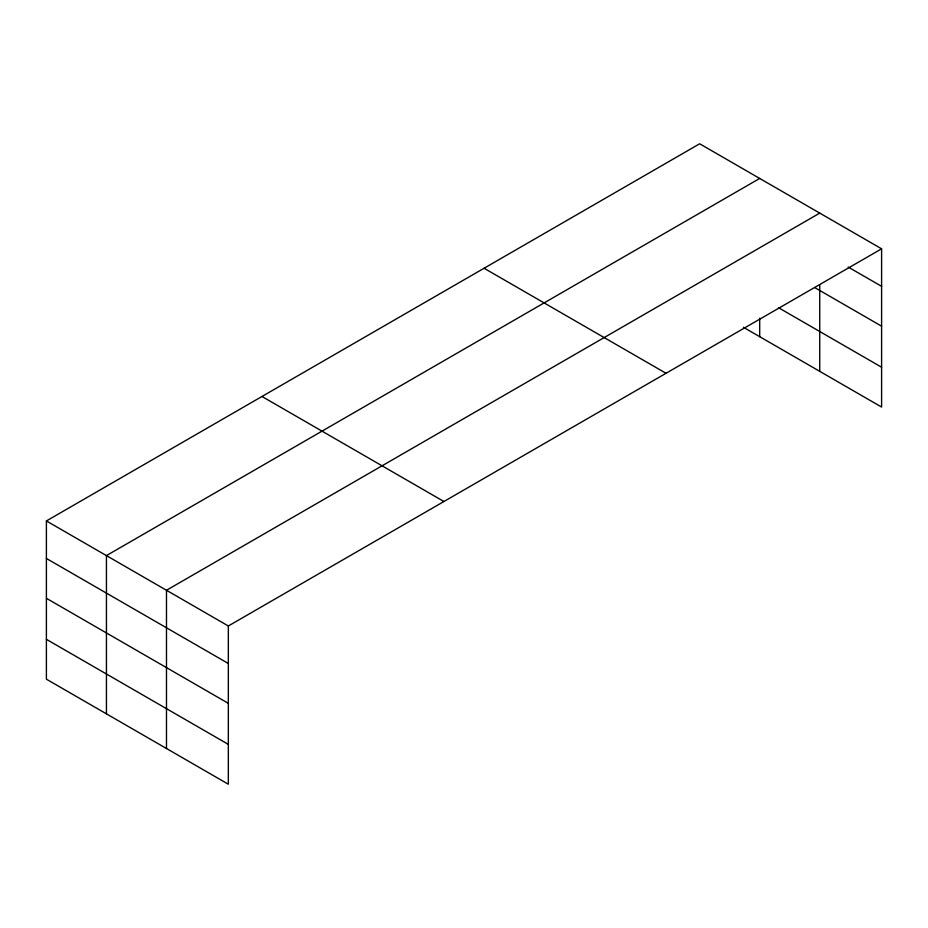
<?xml version="1.0" encoding="UTF-8"?>
<svg xmlns="http://www.w3.org/2000/svg" width="928" height="928" viewBox="0 0 928 928"><rect width="100%" height="100%" fill="white"/><g stroke="black" fill="none" stroke-linecap="round" stroke-linejoin="round"><path stroke-width="1.39" d="M881.6 248.82L699.666 143.782L46.4 520.944L46.4 679.18L228.334 784.218L228.334 625.982L881.6 248.82L881.6 407.056L743.444 327.294M819.737 284.768L819.737 371.351M759.696 178.443L106.442 555.605L106.442 713.841M819.737 213.115L166.483 590.266L166.483 748.502M848.192 267.055L881.6 286.334M814.738 287.576L881.6 326.18M778.464 307.678L881.6 367.221M484.08 268.25L666.026 373.288M261.974 396.476L443.92 501.514M46.4 520.944L228.334 625.982M46.4 558.459L228.334 663.497M46.4 598.293L228.334 703.331M46.4 639.334L228.334 744.384M759.696 318.188L759.696 336.678"/></g></svg>
